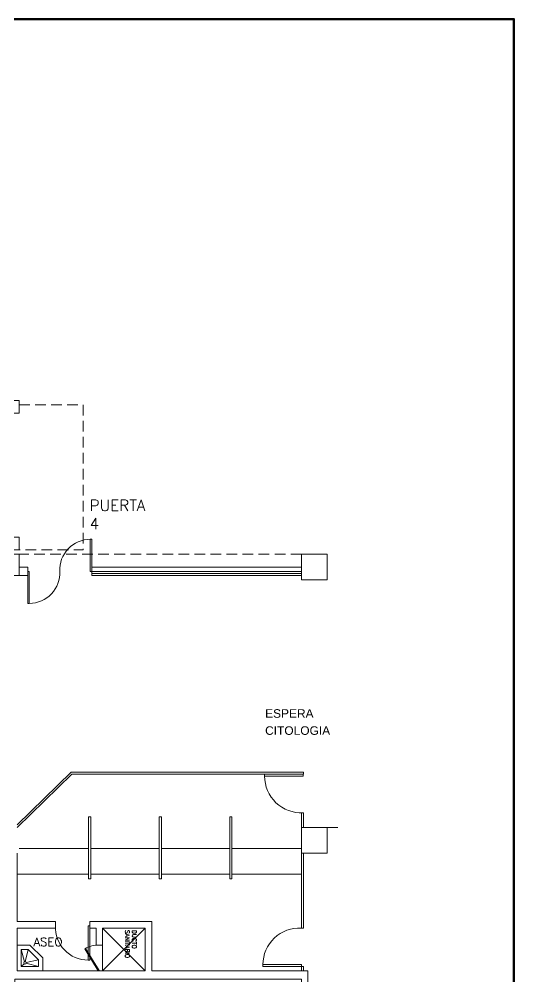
# Model space of a CAD drawing. Header units: millimetres. Extents: x 3379916 to 3461107, y 1810459 to 1930088.
# Drawn here: x 3448107 to 3459675, y 1903617 to 1926035 of the extents above; entities that cross this region are included whole.
import ezdxf

# ---------------------------------------------------------------- set-up
doc = ezdxf.new("R2010")
doc.units = ezdxf.units.MM
doc.linetypes.add('IMPORT-HIDDEN', pattern=[375, 250, -125])
for name, color, linetype, lineweight in [('AY', 1, 'Continuous', 9), ('COL', 2, 'Continuous', 9), ('MU', 1, 'Continuous', 9), ('NO', 7, 'Continuous', 9), ('PA', 7, 'Continuous', 9), ('planos entrada_dwg', 8, 'Continuous', 9), ('PU', 1, 'Continuous', 9), ('SA', 1, 'Continuous', 9), ('VE', 5, 'Continuous', 9), ('ZONAS', 20, 'Continuous', 50)]:
    doc.layers.add(name, color=color, linetype=linetype, lineweight=lineweight)
doc.styles.add('Arial_1', font='arial.ttf', dxfattribs={"height": 200})
doc.styles.add('RomanS_2', font='romans__.ttf', dxfattribs={"height": 200})
doc.styles.add('RomanS_4', font='romans__.ttf', dxfattribs={"height": 100})
doc.styles.add('RomanS_5', font='romans__.ttf', dxfattribs={"height": 260})

# ---------------------------------------------------------------- blocks, each defined once
blk = doc.blocks.new('planos entrada_dwg_AS-21-171023-Nivel 1')
at = {"layer": 'SA'}
for p, q in [((100, 500), (177, 213)), ((192, 213), (259, 500)), ((100, 100), (164, 164)), ((213, 177), (500, 100))]:
    blk.add_line(p, q, dxfattribs=at)
at = {"layer": 'SA', "flags": 128}
for points in [[(600, 0), (600, 300), (300, 600), (0, 600)], [(500, 259), (259, 500), (100, 500), (100, 100), (500, 100), (500, 259), (213, 191)]]:
    blk.add_lwpolyline(points, dxfattribs=at)
at = {"layer": 'SA'}
blk.add_circle((185, 185), 29.2, dxfattribs=at)
blk = doc.blocks.new('planos entrada_dwg_P-IZ-171018-Nivel 1')
at = {"layer": 'PU', "flags": 128}
blk.add_lwpolyline([(50, 1000), (50, 0), (0, 0), (0, 1000)], close=True, dxfattribs=at)
at = {"layer": 'PU'}
blk.add_arc((50, 48.75), 951.25, 357.062399, 90, dxfattribs=at)
blk = doc.blocks.new('planos entrada_dwg_-COL60--171026-Nivel 1')
at = {"layer": 'COL', "flags": 128}
blk.add_lwpolyline([(-300, 300), (-300, -300), (300, -300), (300, 300)], close=True, dxfattribs=at)
blk = doc.blocks.new('planos entrada_dwg_-MP1-171028-Nivel 1')
at = {"layer": 'PU', "flags": 128}
for points in [[(475, 500), (475, 0), (500, 0), (500, 500)], [(-475, -500), (-475, 0), (-500, 0), (-500, -500)]]:
    blk.add_lwpolyline(points, close=True, dxfattribs=at)
at = {"layer": 'PU'}
for centre, start, end in [((475, 24.375), 90, 182.9376014), ((-475, -24.375), 270, 2.9376014)]:
    blk.add_arc(centre, 475.625, start, end, dxfattribs=at)
blk = doc.blocks.new('planos entrada_dwg-171017-Nivel 1')
at = {"layer": 'AY', "linetype": 'IMPORT-HIDDEN'}
blk.add_line((3454707, 1913509), (3448107, 1913509), dxfattribs=at)
at = {"layer": 'AY'}
blk.add_line((3451057, 1903759), (3450057, 1904759), dxfattribs=at)
at = {"layer": 'AY', "linetype": 'IMPORT-HIDDEN', "flags": 128}
blk.add_lwpolyline([(3448107, 1917009), (3449607, 1917009), (3449607, 1913609), (3448107, 1913609)], dxfattribs=at)
at = {"layer": 'AY', "flags": 128}
blk.add_lwpolyline([(3450057, 1904359), (3450057, 1903759), (3451057, 1904759)], dxfattribs=at)
at = {"layer": 'COL', "color": 15, "flags": 128}
for points in [[(3447507, 1917109), (3447507, 1916809), (3448107, 1916809), (3448107, 1917109)], [(3447507, 1913909), (3447507, 1913609), (3448107, 1913609), (3448107, 1913909)], [(3448107, 1913009), (3448107, 1913509), (3447507, 1913509), (3447507, 1913009)]]:
    blk.add_lwpolyline(points, close=True, dxfattribs=at)
at = {"layer": 'MU'}
for p, q in [((3455557, 1907109), (3455307, 1907109)), ((3448107, 1906623), (3449732, 1906623)), ((3449782, 1906623), (3451382, 1906623)), ((3451432, 1906623), (3453032, 1906623)), ((3453082, 1906623), (3454707, 1906623)), ((3448057, 1906023), (3449732, 1906023)), ((3449782, 1906023), (3451382, 1906023)), ((3451432, 1906023), (3453032, 1906023)), ((3453082, 1906023), (3454707, 1906023))]:
    blk.add_line(p, q, dxfattribs=at)
at = {"layer": 'MU', "flags": 128}
for points in [[(3448057, 1907179), (3449319, 1908409), (3454757, 1908409), (3454757, 1908359), (3449339, 1908359), (3448057, 1907109)], [(3454757, 1907109), (3454757, 1907459), (3454707, 1907459), (3454707, 1907109)], [(3454707, 1906509), (3454707, 1904759), (3454757, 1904759), (3454757, 1906509)], [(3454707, 1903759), (3454707, 1903859), (3454757, 1903859), (3454757, 1903759)]]:
    blk.add_lwpolyline(points, dxfattribs=at)
for points in [[(3449732, 1905909), (3449732, 1907359), (3449782, 1907359), (3449782, 1905909)], [(3451382, 1905909), (3451382, 1907359), (3451432, 1907359), (3451432, 1905909)], [(3453032, 1905909), (3453032, 1907359), (3453082, 1907359), (3453082, 1905909)]]:
    blk.add_lwpolyline(points, close=True, dxfattribs=at)
at = {"layer": 'PA', "flags": 128}
for points in [[(3448107, 1913009), (3448307, 1913009), (3448307, 1913209), (3448107, 1913209)], [(3451057, 1903759), (3448057, 1903759), (3448057, 1904759), (3448957, 1904759), (3448957, 1904909), (3448057, 1904909), (3448057, 1906509)], [(3451057, 1903759), (3451057, 1904759), (3450057, 1904759), (3450057, 1904359), (3449907, 1904359), (3449907, 1904759), (3449757, 1904759), (3449757, 1904909), (3451207, 1904909), (3451207, 1903759), (3454857, 1903759), (3454857, 1903409), (3454707, 1903409), (3454707, 1903559), (3448007, 1903559), (3448007, 1903409), (3447857, 1903409), (3447857, 1903559), (3445657, 1903559), (3445657, 1903859), (3445807, 1903859), (3445657, 1903859)]]:
    blk.add_lwpolyline(points, dxfattribs=at)
at = {"layer": 'PU', "color": 15}
for p, q in [((3449957, 1903759), (3449644, 1904271)), ((3449974, 1903769), (3449661, 1904281))]:
    blk.add_line(p, q, dxfattribs=at)
blk.add_arc((3449957, 1903759), 600, 87.612, 121.4033, dxfattribs=at)
at = {"layer": 'VE'}
for p, q in [((3454707, 1913109), (3449807, 1913109)), ((3449807, 1913059), (3454707, 1913059))]:
    blk.add_line(p, q, dxfattribs=at)
at = {"layer": 'VE', "flags": 128}
blk.add_lwpolyline([(3454707, 1913009), (3449807, 1913009), (3449807, 1913209), (3454707, 1913209)], dxfattribs=at)
at = {"layer": 'ZONAS', "color": 8, "lineweight": 140, "flags": 128}
blk.add_lwpolyline([(3459675, 1883750), (3379916, 1883750), (3379916, 1926035), (3459675, 1926035)], close=True, dxfattribs=at)
at = {"xscale": 1.5, "yscale": 1.5, "zscale": 1.5}
blk.add_blockref('planos entrada_dwg_-MP1-171028-Nivel 1', (3449057, 1913109), dxfattribs=at)
for name, p in [('planos entrada_dwg_-COL60--171026-Nivel 1', (3455007, 1913209)), ('planos entrada_dwg_-COL60--171026-Nivel 1', (3455007, 1906809)), ('planos entrada_dwg_-COL60--171026-Nivel 1', (3455007, 1906809)), ('planos entrada_dwg_AS-21-171023-Nivel 1', (3448057, 1903759))]:
    blk.add_blockref(name, p)
at = {"extrusion": (0, 0, -1), "xscale": 0.9000000000000001, "yscale": 0.9000000000000001, "zscale": -0.9000000000000001, "rotation": 270}
blk.add_blockref('planos entrada_dwg_P-IZ-171018-Nivel 1', (-3454746, 1908359), dxfattribs=at)
for p, xscale, yscale, zscale, rotation in [((3449757, 1904809), 0.8, 0.8, 0.8, 180), ((3454707, 1903859), 0.9000000000000001, 0.9000000000000001, 0.9000000000000001, 90)]:
    blk.add_blockref('planos entrada_dwg_P-IZ-171018-Nivel 1', p, dxfattribs=dict(xscale=xscale, yscale=yscale, zscale=zscale, rotation=rotation))
at = {"layer": 'NO', "attachment_point": 1}
for s, insert, char_height, width, line_spacing_factor, style in [('PUERTA\\P4', (3449755, 1914782), 260, 1771.6, 0.983083, 'RomanS_5'), ('ESPERA', (3453858, 1909882), 200, 1354.03, 0.941778, 'Arial_1'), ('CITOLOGIA', (3453858, 1909482), 200, 1816.8, 0.941778, 'Arial_1'), ('ASEO', (3448442, 1904534), 200, 919.09, 0.983083, 'RomanS_2')]:
    blk.add_mtext(s, dxfattribs=dict(at, insert=insert, char_height=char_height, width=width, line_spacing_factor=line_spacing_factor, style=style))
at = {"layer": 'NO', "char_height": 100, "attachment_point": 1, "rotation": 270, "line_spacing_factor": 0.983083, "style": 'RomanS_4'}
for s, insert, width in [('SANITARIO', (3450688, 1904713), 892.31), ('DUCTO', (3450849, 1904713), 616.81)]:
    blk.add_mtext(s, dxfattribs=dict(at, insert=insert, width=width))

msp = doc.modelspace()

# ---------------------------------------------------------------- block references
at = {"layer": 'planos entrada_dwg', "color": 7}
msp.add_blockref('planos entrada_dwg-171017-Nivel 1', (0, 0), dxfattribs=at)

doc.saveas('drawing.dxf')
